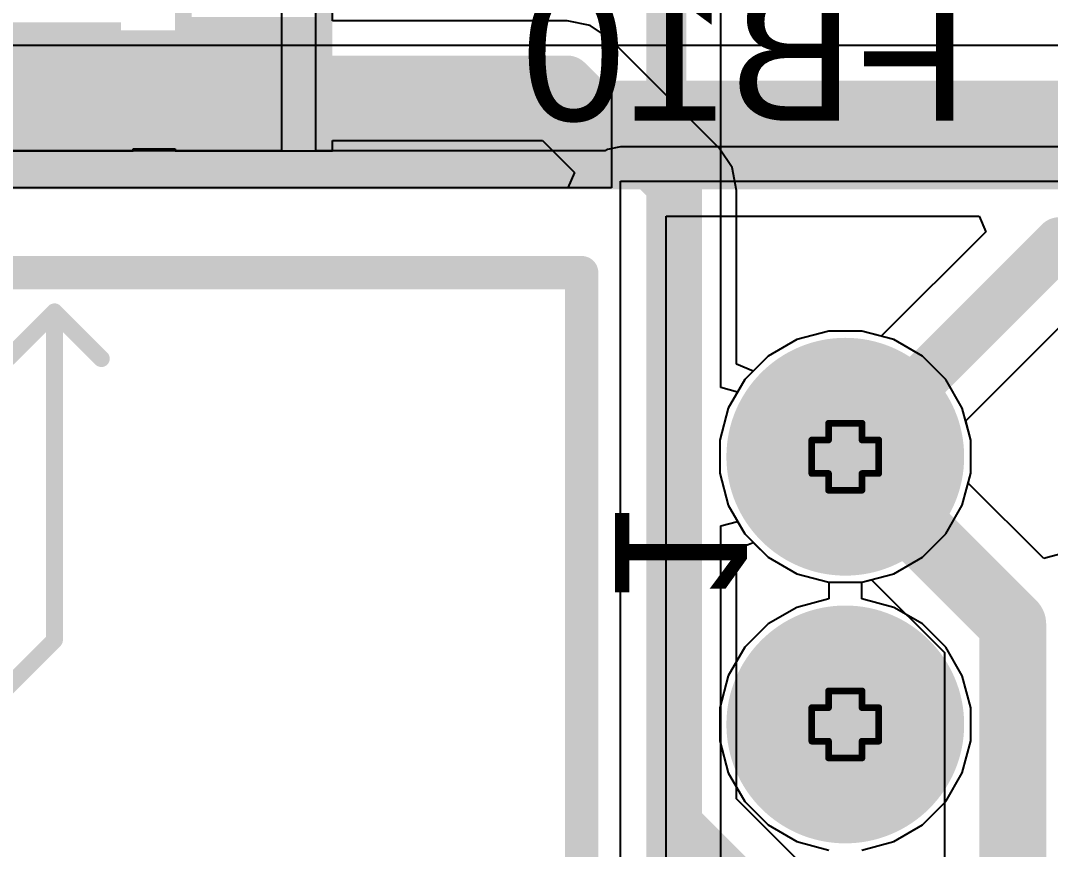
# Model space of a CAD drawing. Header units: inches. Extents: x -2.7 to 10.9, y -2.9 to 7.4.
# Drawn here: x -0.3391 to -0.0316, y -0.4615 to -0.2141 of the extents above; entities that cross this region are included whole.
import ezdxf

# ---------------------------------------------------------------- set-up
doc = ezdxf.new("R2010")
doc.units = ezdxf.units.IN
doc.header["$MEASUREMENT"] = 0
for name, color, linetype in [('Board Outline', 216, 'Continuous'), ('Bottom Layer', 5, 'Continuous'), ('Bottom Overlay', 54, 'Continuous'), ('Bottom Solder', 6, 'Continuous'), ('Drill Drawing', 1, 'Continuous'), ('Layer 2', 16, 'Continuous'), ('Layer 3', 76, 'Continuous'), ('Mechanical 13', 56, 'Continuous'), ('Multi-Layer', 9, 'Continuous'), ('Pad Holes', 156, 'Continuous'), ('Top Layer', 1, 'Continuous'), ('Top Overlay', 2, 'Continuous'), ('Top Paste', 8, 'Continuous'), ('Top Solder', 216, 'Continuous')]:
    doc.layers.add(name, color=color, linetype=linetype)
doc.styles.add('Arial', font='', dxfattribs={"height": 0.2})
doc.styles.get('Arial').set_extended_font_data('Arial')

# ---------------------------------------------------------------- blocks, each defined once
blk = doc.blocks.new('HR915302AE_B_29')
at = {"layer": 'Bottom Layer'}
h = blk.add_hatch(color=5, dxfattribs=at)
edge = h.paths.add_edge_path()
edge.add_arc((0.1998, -0.29114), 0.0315, 0, 360)
h = blk.add_hatch(color=5, dxfattribs=at)
edge = h.paths.add_edge_path()
edge.add_arc((0.27972, -0.29114), 0.0315, 0, 360)
at = {"layer": 'Bottom Solder'}
h = blk.add_hatch(color=6, dxfattribs=at)
edge = h.paths.add_edge_path()
edge.add_arc((0.1998, -0.29114), 0.0355, 0, 360)
h = blk.add_hatch(color=6, dxfattribs=at)
edge = h.paths.add_edge_path()
edge.add_arc((0.27972, -0.29114), 0.0355, 0, 360)
at = {"layer": 'Layer 2'}
h = blk.add_hatch(color=16, dxfattribs=at)
edge = h.paths.add_edge_path()
edge.add_arc((0.1998, -0.29114), 0.0315, 0, 360)
h = blk.add_hatch(color=16, dxfattribs=at)
edge = h.paths.add_edge_path()
edge.add_arc((0.27972, -0.29114), 0.0315, 0, 360)
at = {"layer": 'Layer 3'}
h = blk.add_hatch(color=76, dxfattribs=at)
edge = h.paths.add_edge_path()
edge.add_arc((0.1998, -0.29114), 0.0315, 0, 360)
h = blk.add_hatch(color=76, dxfattribs=at)
edge = h.paths.add_edge_path()
edge.add_arc((0.27972, -0.29114), 0.0315, 0, 360)
at = {"layer": 'Multi-Layer'}
h = blk.add_hatch(color=9, dxfattribs=at)
edge = h.paths.add_edge_path()
edge.add_arc((0.1998, -0.29114), 0.0315, 0, 360)
h = blk.add_hatch(color=9, dxfattribs=at)
edge = h.paths.add_edge_path()
edge.add_arc((0.27972, -0.29114), 0.0315, 0, 360)
at = {"layer": 'Pad Holes'}
h = blk.add_hatch(color=7, dxfattribs=at)
edge = h.paths.add_edge_path()
edge.add_arc((0.1998, -0.29114), 0.01811, 0, 360)
h = blk.add_hatch(color=7, dxfattribs=at)
edge = h.paths.add_edge_path()
edge.add_arc((0.27972, -0.29114), 0.01811, 0, 360)
at = {"layer": 'Top Layer'}
h = blk.add_hatch(color=1, dxfattribs=at)
edge = h.paths.add_edge_path()
edge.add_arc((0.1998, -0.29114), 0.0315, 0, 360)
h = blk.add_hatch(color=1, dxfattribs=at)
edge = h.paths.add_edge_path()
edge.add_arc((0.27972, -0.29114), 0.0315, 0, 360)
at = {"layer": 'Top Solder'}
h = blk.add_hatch(color=216, dxfattribs=at)
edge = h.paths.add_edge_path()
edge.add_arc((0.1998, -0.29114), 0.0355, 0, 360)
h = blk.add_hatch(color=216, dxfattribs=at)
edge = h.paths.add_edge_path()
edge.add_arc((0.27972, -0.29114), 0.0355, 0, 360)
at = {"layer": 'Bottom Overlay'}
blk.add_lwpolyline([(0.362, 0.024, 0.005, 0.005, 0), (0.362, -0.444, 0.005, 0.005, 0)], format="xyseb", dxfattribs=at)
at = {"layer": 'Mechanical 13'}
for points in [[(0.33465, 0.46265, 0.005, 0.005, 0), (0.33465, -0.2124, 0.005, 0.005, 0)], [(0.172, -0.002, 0.005, 0.005, 0), (0.225, -0.055, 0.005, 0.005, 0)], [(0.309, -0.041, 0.005, 0.005, 0), (0.323, -0.055, 0.005, 0.005, 0)], [(0.225, -0.055, 0.005, 0.005, 0), (0.323, -0.055, 0.005, 0.005, 0)], [(0.323, -0.055, 0.005, 0.005, 0), (0.309, -0.069, 0.005, 0.005, 0)], [(-0.33465, -0.2124, 0.005, 0.005, 0), (0.33465, -0.2124, 0.005, 0.005, 0)]]:
    blk.add_lwpolyline(points, format="xyseb", dxfattribs=at)
for points in [[(0.22375, -0.055, 0.0025, 0.0025, 1), (0.22625, -0.055, 0.0025, 0.0025, 1)], [(0.22375, -0.055, 0.0025, 0.0025, 1), (0.22625, -0.055, 0.0025, 0.0025, 1)], [(0.32175, -0.055, 0.0025, 0.0025, 1), (0.32425, -0.055, 0.0025, 0.0025, 1)], [(0.32175, -0.055, 0.0025, 0.0025, 1), (0.32425, -0.055, 0.0025, 0.0025, 1)], [(0.32175, -0.055, 0.0025, 0.0025, 1), (0.32425, -0.055, 0.0025, 0.0025, 1)], [(0.30775, -0.069, 0.0025, 0.0025, 1), (0.31025, -0.069, 0.0025, 0.0025, 1)], [(0.3334, -0.2124, 0.0025, 0.0025, 1), (0.3359, -0.2124, 0.0025, 0.0025, 1)], [(0.3334, -0.2124, 0.0025, 0.0025, 1), (0.3359, -0.2124, 0.0025, 0.0025, 1)]]:
    blk.add_lwpolyline(points, format="xyseb", close=True, dxfattribs=at)
at = {"layer": 'Bottom Overlay', "style": 'Arial', "text_generation_flag": 2}
blk.add_text('1', height=0.03937, rotation=180, dxfattribs=at).set_placement((0.235, -0.2224))
blk = doc.blocks.new('R___0603_169')
at = {"layer": 'Top Layer'}
for points in [[(-0.015, 0.0175), (-0.015, -0.0175), (-0.045, -0.0175), (-0.045, 0.0175)], [(0.045, 0.0175), (0.045, -0.0175), (0.015, -0.0175), (0.015, 0.0175)]]:
    blk.add_hatch(color=1, dxfattribs=at).paths.add_polyline_path(points)
at = {"layer": 'Top Paste'}
for points in [[(-0.015, 0.0175), (-0.015, -0.0175), (-0.045, -0.0175), (-0.045, 0.0175)], [(0.045, 0.0175), (0.045, -0.0175), (0.015, -0.0175), (0.015, 0.0175)]]:
    blk.add_hatch(color=8, dxfattribs=at).paths.add_polyline_path(points)
at = {"layer": 'Top Solder'}
for points in [[(-0.011, 0.0215), (-0.011, -0.0215), (-0.049, -0.0215), (-0.049, 0.0215)], [(0.049, 0.0215), (0.049, -0.0215), (0.011, -0.0215), (0.011, 0.0215)]]:
    blk.add_hatch(color=216, dxfattribs=at).paths.add_polyline_path(points)
at = {"layer": 'Top Overlay'}
for points in [[(-0.048, 0.021, 0.005, 0.005, 0), (-0.048, -0.021, 0.005, 0.005, 0)], [(-0.048, 0.021, 0.005, 0.005, 0), (0.048, 0.021, 0.005, 0.005, 0)], [(0.048, 0.021, 0.005, 0.005, 0), (0.048, -0.021, 0.005, 0.005, 0)], [(-0.048, -0.021, 0.005, 0.005, 0), (0.048, -0.021, 0.005, 0.005, 0)]]:
    blk.add_lwpolyline(points, format="xyseb", dxfattribs=at)
for points in [[(-0.04925, 0.021, 0.0025, 0.0025, 1), (-0.04675, 0.021, 0.0025, 0.0025, 1)], [(-0.04925, 0.021, 0.0025, 0.0025, 1), (-0.04675, 0.021, 0.0025, 0.0025, 1)], [(0.04675, 0.021, 0.0025, 0.0025, 1), (0.04925, 0.021, 0.0025, 0.0025, 1)], [(0.04675, 0.021, 0.0025, 0.0025, 1), (0.04925, 0.021, 0.0025, 0.0025, 1)], [(-0.04925, -0.021, 0.0025, 0.0025, 1), (-0.04675, -0.021, 0.0025, 0.0025, 1)], [(-0.04925, -0.021, 0.0025, 0.0025, 1), (-0.04675, -0.021, 0.0025, 0.0025, 1)], [(0.04675, -0.021, 0.0025, 0.0025, 1), (0.04925, -0.021, 0.0025, 0.0025, 1)], [(0.04675, -0.021, 0.0025, 0.0025, 1), (0.04925, -0.021, 0.0025, 0.0025, 1)]]:
    blk.add_lwpolyline(points, format="xyseb", close=True, dxfattribs=at)
blk = doc.blocks.new('C___0603_291')
at = {"layer": 'Top Layer'}
for points in [[(-0.015, 0.0175), (-0.015, -0.0175), (-0.045, -0.0175), (-0.045, 0.0175)], [(0.045, 0.0175), (0.045, -0.0175), (0.015, -0.0175), (0.015, 0.0175)]]:
    blk.add_hatch(color=1, dxfattribs=at).paths.add_polyline_path(points)
at = {"layer": 'Top Paste'}
for points in [[(-0.015, 0.0175), (-0.015, -0.0175), (-0.045, -0.0175), (-0.045, 0.0175)], [(0.045, 0.0175), (0.045, -0.0175), (0.015, -0.0175), (0.015, 0.0175)]]:
    blk.add_hatch(color=8, dxfattribs=at).paths.add_polyline_path(points)
at = {"layer": 'Top Solder'}
for points in [[(-0.01264, 0.01986), (-0.01264, -0.01986), (-0.04736, -0.01986), (-0.04736, 0.01986)], [(0.04736, 0.01986), (0.04736, -0.01986), (0.01264, -0.01986), (0.01264, 0.01986)]]:
    blk.add_hatch(color=216, dxfattribs=at).paths.add_polyline_path(points)
at = {"layer": 'Top Overlay'}
for points in [[(-0.049, 0.021, 0.005, 0.005, 0), (-0.018, 0.021, 0.005, 0.005, 0)], [(-0.049, 0.021, 0.005, 0.005, 0), (-0.049, -0.021, 0.005, 0.005, 0)], [(0.018, 0.021, 0.005, 0.005, 0), (0.049, 0.021, 0.005, 0.005, 0)], [(0.049, 0.021, 0.005, 0.005, 0), (0.049, -0.021, 0.005, 0.005, 0)], [(-0.049, -0.021, 0.005, 0.005, 0), (-0.018, -0.021, 0.005, 0.005, 0)], [(0.018, -0.021, 0.005, 0.005, 0), (0.049, -0.021, 0.005, 0.005, 0)]]:
    blk.add_lwpolyline(points, format="xyseb", dxfattribs=at)
for points in [[(-0.05025, 0.021, 0.0025, 0.0025, 1), (-0.04775, 0.021, 0.0025, 0.0025, 1)], [(-0.05025, 0.021, 0.0025, 0.0025, 1), (-0.04775, 0.021, 0.0025, 0.0025, 1)], [(-0.01925, 0.021, 0.0025, 0.0025, 1), (-0.01675, 0.021, 0.0025, 0.0025, 1)], [(0.01675, 0.021, 0.0025, 0.0025, 1), (0.01925, 0.021, 0.0025, 0.0025, 1)], [(0.04775, 0.021, 0.0025, 0.0025, 1), (0.05025, 0.021, 0.0025, 0.0025, 1)], [(0.04775, 0.021, 0.0025, 0.0025, 1), (0.05025, 0.021, 0.0025, 0.0025, 1)], [(-0.05025, -0.021, 0.0025, 0.0025, 1), (-0.04775, -0.021, 0.0025, 0.0025, 1)], [(-0.05025, -0.021, 0.0025, 0.0025, 1), (-0.04775, -0.021, 0.0025, 0.0025, 1)], [(-0.01925, -0.021, 0.0025, 0.0025, 1), (-0.01675, -0.021, 0.0025, 0.0025, 1)], [(0.01675, -0.021, 0.0025, 0.0025, 1), (0.01925, -0.021, 0.0025, 0.0025, 1)], [(0.04775, -0.021, 0.0025, 0.0025, 1), (0.05025, -0.021, 0.0025, 0.0025, 1)], [(0.04775, -0.021, 0.0025, 0.0025, 1), (0.05025, -0.021, 0.0025, 0.0025, 1)]]:
    blk.add_lwpolyline(points, format="xyseb", close=True, dxfattribs=at)

msp = doc.modelspace()

# ---------------------------------------------------------------- hatches: boundary and pattern name
at = {"layer": 'Top Layer'}
msp.add_hatch(color=1, dxfattribs=at).paths.add_polyline_path([(-0.3465, -0.247), (-0.25172, -0.247), (-0.25172, -0.217), (-0.3465, -0.217)])

# ---------------------------------------------------------------- linework, layer by layer
at = {"layer": 'Board Outline'}
for points in [[(2.84412, -0.24125, 0.005, 0.005, -0.741893), (-2.49969, -1.37795, 0.005, 0.005, 0)], [(-0.84615, -0.28935, 0.01, 0.01, 0), (-0.1716, -0.28935, 0.01, 0.01, 0)], [(-0.1716, -0.95865, 0.01, 0.01, 0), (-0.1716, -0.28935, 0.01, 0.01, 0)]]:
    msp.add_lwpolyline(points, format="xyseb", dxfattribs=at)
msp.add_lwpolyline([(-0.1741, -0.28935, 0.005, 0.005, 1), (-0.1691, -0.28935, 0.005, 0.005, 1)], format="xyseb", close=True, dxfattribs=at)
msp.add_lwpolyline([(-0.1741, -0.28935, 0.005, 0.005, 1), (-0.1691, -0.28935, 0.005, 0.005, 1)], format="xyseb", close=True, dxfattribs=at)
at = {"layer": 'Bottom Layer'}
for p, q in [((0.05648, -0.22151), (-0.41481, -0.22151)), ((-0.14632, -0.77365), (-0.14632, -0.27249)), ((-0.14632, -0.27249), (-0.05284, -0.27249)), ((-0.05284, -0.27249), (-0.05093, -0.27711)), ((-0.05093, -0.27711), (-0.08214, -0.30833)), ((-0.05691, -0.33356), (-0.02144, -0.29809)), ((-0.09779, -0.30678), (-0.10733, -0.30933)), ((-0.08792, -0.30678), (-0.09779, -0.30678)), ((-0.08214, -0.30833), (-0.08792, -0.30678)), ((-0.10733, -0.30933), (-0.11588, -0.31427)), ((-0.11588, -0.31427), (-0.12286, -0.32125)), ((-0.12286, -0.32125), (-0.1278, -0.3298)), ((-0.1278, -0.3298), (-0.13035, -0.33934)), ((-0.05536, -0.33934), (-0.05691, -0.33356)), ((-0.13035, -0.33934), (-0.13035, -0.34921)), ((-0.05536, -0.34921), (-0.05536, -0.33934)), ((-0.13035, -0.34921), (-0.1278, -0.35875)), ((-0.05792, -0.35875), (-0.05536, -0.34921)), ((-0.1278, -0.35875), (-0.12286, -0.3673)), ((-0.06285, -0.3673), (-0.05792, -0.35875)), ((-0.12286, -0.3673), (-0.11588, -0.37428)), ((-0.06984, -0.37428), (-0.06285, -0.3673)), ((-0.11588, -0.37428), (-0.10733, -0.37922)), ((-0.07839, -0.37922), (-0.06984, -0.37428)), ((-0.10733, -0.37922), (-0.09779, -0.38177)), ((-0.08792, -0.38177), (-0.07839, -0.37922)), ((-0.09779, -0.38177), (-0.08792, -0.38177))]:
    msp.add_line(p, q, dxfattribs=at)
for points in [[(-0.4986, -0.247, 0.03, 0.03, 0), (0.05648, -0.247, 0.03, 0.03, 0)], [(-0.09286, -0.34428, 0.015, 0.015, 0), (-0.02883, -0.28025, 0.015, 0.015, 0)], [(-0.02883, -0.28025, 0.015, 0.015, 0), (0.04225, -0.28025, 0.015, 0.015, 0)], [(-0.09286, -0.34428, 0.015, 0.015, 0), (-0.09286, -0.33129, 0.015, 0.015, 0)]]:
    msp.add_lwpolyline(points, format="xyseb", dxfattribs=at)
for points in [[(-0.03258, -0.28025, 0.0075, 0.0075, 1), (-0.02508, -0.28025, 0.0075, 0.0075, 1)], [(-0.03258, -0.28025, 0.0075, 0.0075, 1), (-0.02508, -0.28025, 0.0075, 0.0075, 1)], [(-0.09661, -0.33129, 0.0075, 0.0075, 1), (-0.08911, -0.33129, 0.0075, 0.0075, 1)], [(-0.09661, -0.34428, 0.0075, 0.0075, 1), (-0.08911, -0.34428, 0.0075, 0.0075, 1)], [(-0.09661, -0.34428, 0.0075, 0.0075, 1), (-0.08911, -0.34428, 0.0075, 0.0075, 1)]]:
    msp.add_lwpolyline(points, format="xyseb", close=True, dxfattribs=at)
at = {"layer": 'Drill Drawing'}
for points in [[(-0.09786, -0.33928, 0.002, 0.002, 0), (-0.09786, -0.33428, 0.002, 0.002, 0)], [(-0.09786, -0.33428, 0.002, 0.002, 0), (-0.08786, -0.33428, 0.002, 0.002, 0)], [(-0.08786, -0.33928, 0.002, 0.002, 0), (-0.08786, -0.33428, 0.002, 0.002, 0)], [(-0.10286, -0.34928, 0.002, 0.002, 0), (-0.10286, -0.33928, 0.002, 0.002, 0)], [(-0.10286, -0.33928, 0.002, 0.002, 0), (-0.09786, -0.33928, 0.002, 0.002, 0)], [(-0.08786, -0.33928, 0.002, 0.002, 0), (-0.08286, -0.33928, 0.002, 0.002, 0)], [(-0.08286, -0.34928, 0.002, 0.002, 0), (-0.08286, -0.33928, 0.002, 0.002, 0)], [(-0.10286, -0.34928, 0.002, 0.002, 0), (-0.09786, -0.34928, 0.002, 0.002, 0)], [(-0.09786, -0.35428, 0.002, 0.002, 0), (-0.09786, -0.34928, 0.002, 0.002, 0)], [(-0.08786, -0.34928, 0.002, 0.002, 0), (-0.08286, -0.34928, 0.002, 0.002, 0)], [(-0.08786, -0.35428, 0.002, 0.002, 0), (-0.08786, -0.34928, 0.002, 0.002, 0)], [(-0.09786, -0.35428, 0.002, 0.002, 0), (-0.08786, -0.35428, 0.002, 0.002, 0)], [(-0.09786, -0.4192, 0.002, 0.002, 0), (-0.09786, -0.4142, 0.002, 0.002, 0)], [(-0.09786, -0.4142, 0.002, 0.002, 0), (-0.08786, -0.4142, 0.002, 0.002, 0)], [(-0.08786, -0.4192, 0.002, 0.002, 0), (-0.08786, -0.4142, 0.002, 0.002, 0)], [(-0.10286, -0.4292, 0.002, 0.002, 0), (-0.10286, -0.4192, 0.002, 0.002, 0)], [(-0.10286, -0.4192, 0.002, 0.002, 0), (-0.09786, -0.4192, 0.002, 0.002, 0)], [(-0.08786, -0.4192, 0.002, 0.002, 0), (-0.08286, -0.4192, 0.002, 0.002, 0)], [(-0.08286, -0.4292, 0.002, 0.002, 0), (-0.08286, -0.4192, 0.002, 0.002, 0)], [(-0.10286, -0.4292, 0.002, 0.002, 0), (-0.09786, -0.4292, 0.002, 0.002, 0)], [(-0.09786, -0.4342, 0.002, 0.002, 0), (-0.09786, -0.4292, 0.002, 0.002, 0)], [(-0.08786, -0.4292, 0.002, 0.002, 0), (-0.08286, -0.4292, 0.002, 0.002, 0)], [(-0.08786, -0.4342, 0.002, 0.002, 0), (-0.08786, -0.4292, 0.002, 0.002, 0)], [(-0.09786, -0.4342, 0.002, 0.002, 0), (-0.08786, -0.4342, 0.002, 0.002, 0)]]:
    msp.add_lwpolyline(points, format="xyseb", dxfattribs=at)
for points in [[(-0.09836, -0.33428, 0.001, 0.001, 1), (-0.09736, -0.33428, 0.001, 0.001, 1)], [(-0.09836, -0.33428, 0.001, 0.001, 1), (-0.09736, -0.33428, 0.001, 0.001, 1)], [(-0.08836, -0.33428, 0.001, 0.001, 1), (-0.08736, -0.33428, 0.001, 0.001, 1)], [(-0.08836, -0.33428, 0.001, 0.001, 1), (-0.08736, -0.33428, 0.001, 0.001, 1)], [(-0.10336, -0.33928, 0.001, 0.001, 1), (-0.10236, -0.33928, 0.001, 0.001, 1)], [(-0.10336, -0.33928, 0.001, 0.001, 1), (-0.10236, -0.33928, 0.001, 0.001, 1)], [(-0.09836, -0.33928, 0.001, 0.001, 1), (-0.09736, -0.33928, 0.001, 0.001, 1)], [(-0.09836, -0.33928, 0.001, 0.001, 1), (-0.09736, -0.33928, 0.001, 0.001, 1)], [(-0.08836, -0.33928, 0.001, 0.001, 1), (-0.08736, -0.33928, 0.001, 0.001, 1)], [(-0.08836, -0.33928, 0.001, 0.001, 1), (-0.08736, -0.33928, 0.001, 0.001, 1)], [(-0.08336, -0.33928, 0.001, 0.001, 1), (-0.08236, -0.33928, 0.001, 0.001, 1)], [(-0.08336, -0.33928, 0.001, 0.001, 1), (-0.08236, -0.33928, 0.001, 0.001, 1)], [(-0.10336, -0.34928, 0.001, 0.001, 1), (-0.10236, -0.34928, 0.001, 0.001, 1)], [(-0.10336, -0.34928, 0.001, 0.001, 1), (-0.10236, -0.34928, 0.001, 0.001, 1)], [(-0.09836, -0.34928, 0.001, 0.001, 1), (-0.09736, -0.34928, 0.001, 0.001, 1)], [(-0.09836, -0.34928, 0.001, 0.001, 1), (-0.09736, -0.34928, 0.001, 0.001, 1)], [(-0.08836, -0.34928, 0.001, 0.001, 1), (-0.08736, -0.34928, 0.001, 0.001, 1)], [(-0.08836, -0.34928, 0.001, 0.001, 1), (-0.08736, -0.34928, 0.001, 0.001, 1)], [(-0.08336, -0.34928, 0.001, 0.001, 1), (-0.08236, -0.34928, 0.001, 0.001, 1)], [(-0.08336, -0.34928, 0.001, 0.001, 1), (-0.08236, -0.34928, 0.001, 0.001, 1)], [(-0.09836, -0.35428, 0.001, 0.001, 1), (-0.09736, -0.35428, 0.001, 0.001, 1)], [(-0.09836, -0.35428, 0.001, 0.001, 1), (-0.09736, -0.35428, 0.001, 0.001, 1)], [(-0.08836, -0.35428, 0.001, 0.001, 1), (-0.08736, -0.35428, 0.001, 0.001, 1)], [(-0.08836, -0.35428, 0.001, 0.001, 1), (-0.08736, -0.35428, 0.001, 0.001, 1)], [(-0.09836, -0.4142, 0.001, 0.001, 1), (-0.09736, -0.4142, 0.001, 0.001, 1)], [(-0.09836, -0.4142, 0.001, 0.001, 1), (-0.09736, -0.4142, 0.001, 0.001, 1)], [(-0.08836, -0.4142, 0.001, 0.001, 1), (-0.08736, -0.4142, 0.001, 0.001, 1)], [(-0.08836, -0.4142, 0.001, 0.001, 1), (-0.08736, -0.4142, 0.001, 0.001, 1)], [(-0.10336, -0.4192, 0.001, 0.001, 1), (-0.10236, -0.4192, 0.001, 0.001, 1)], [(-0.10336, -0.4192, 0.001, 0.001, 1), (-0.10236, -0.4192, 0.001, 0.001, 1)], [(-0.09836, -0.4192, 0.001, 0.001, 1), (-0.09736, -0.4192, 0.001, 0.001, 1)], [(-0.09836, -0.4192, 0.001, 0.001, 1), (-0.09736, -0.4192, 0.001, 0.001, 1)], [(-0.08836, -0.4192, 0.001, 0.001, 1), (-0.08736, -0.4192, 0.001, 0.001, 1)], [(-0.08836, -0.4192, 0.001, 0.001, 1), (-0.08736, -0.4192, 0.001, 0.001, 1)], [(-0.08336, -0.4192, 0.001, 0.001, 1), (-0.08236, -0.4192, 0.001, 0.001, 1)], [(-0.08336, -0.4192, 0.001, 0.001, 1), (-0.08236, -0.4192, 0.001, 0.001, 1)], [(-0.10336, -0.4292, 0.001, 0.001, 1), (-0.10236, -0.4292, 0.001, 0.001, 1)], [(-0.10336, -0.4292, 0.001, 0.001, 1), (-0.10236, -0.4292, 0.001, 0.001, 1)], [(-0.09836, -0.4292, 0.001, 0.001, 1), (-0.09736, -0.4292, 0.001, 0.001, 1)], [(-0.09836, -0.4292, 0.001, 0.001, 1), (-0.09736, -0.4292, 0.001, 0.001, 1)], [(-0.08836, -0.4292, 0.001, 0.001, 1), (-0.08736, -0.4292, 0.001, 0.001, 1)], [(-0.08836, -0.4292, 0.001, 0.001, 1), (-0.08736, -0.4292, 0.001, 0.001, 1)], [(-0.08336, -0.4292, 0.001, 0.001, 1), (-0.08236, -0.4292, 0.001, 0.001, 1)], [(-0.08336, -0.4292, 0.001, 0.001, 1), (-0.08236, -0.4292, 0.001, 0.001, 1)], [(-0.09836, -0.4342, 0.001, 0.001, 1), (-0.09736, -0.4342, 0.001, 0.001, 1)], [(-0.09836, -0.4342, 0.001, 0.001, 1), (-0.09736, -0.4342, 0.001, 0.001, 1)], [(-0.08836, -0.4342, 0.001, 0.001, 1), (-0.08736, -0.4342, 0.001, 0.001, 1)], [(-0.08836, -0.4342, 0.001, 0.001, 1), (-0.08736, -0.4342, 0.001, 0.001, 1)]]:
    msp.add_lwpolyline(points, format="xyseb", close=True, dxfattribs=at)
at = {"layer": 'Layer 2'}
for p, q in [((-0.16263, 0.29499), (-0.16263, -0.264)), ((-0.13001, -0.32363), (-0.13001, 0.19726)), ((-0.16263, -0.264), (-0.41481, -0.264)), ((-0.09779, -0.30678), (-0.10733, -0.30933)), ((-0.08792, -0.30678), (-0.09779, -0.30678)), ((-0.07839, -0.30933), (-0.08792, -0.30678)), ((-0.10733, -0.30933), (-0.11588, -0.31427)), ((-0.06984, -0.31427), (-0.07839, -0.30933)), ((-0.11588, -0.31427), (-0.12286, -0.32125)), ((-0.06285, -0.32125), (-0.06984, -0.31427)), ((-0.12286, -0.32125), (-0.12501, -0.32497)), ((-0.05792, -0.3298), (-0.06285, -0.32125)), ((-0.12501, -0.32497), (-0.13001, -0.32363)), ((-0.05536, -0.33934), (-0.05792, -0.3298)), ((-0.05536, -0.34921), (-0.05536, -0.33934)), ((-0.05792, -0.35875), (-0.05536, -0.34921)), ((-0.06285, -0.3673), (-0.05792, -0.35875)), ((-0.13001, -0.36492), (-0.12501, -0.36358)), ((-0.13001, -0.48347), (-0.13001, -0.36492)), ((-0.12501, -0.36358), (-0.12286, -0.3673)), ((-0.12286, -0.3673), (-0.11588, -0.37428)), ((-0.06984, -0.37428), (-0.06285, -0.3673)), ((-0.11588, -0.37428), (-0.10733, -0.37922)), ((-0.07839, -0.37922), (-0.06984, -0.37428)), ((-0.10733, -0.37922), (-0.09779, -0.38177)), ((-0.08792, -0.38177), (-0.07839, -0.37922)), ((-0.09779, -0.38177), (-0.08792, -0.38177))]:
    msp.add_line(p, q, dxfattribs=at)
msp.add_lwpolyline([(-0.14632, -0.85026, 0.012, 0.012, 0), (-0.14632, 0.29499, 0.012, 0.012, 0)], format="xyseb", dxfattribs=at)
at = {"layer": 'Layer 3'}
for p, q in [((-0.2612, -0.1125), (-0.2612, -0.253)), ((-0.251, -0.253), (-0.251, -0.1125)), ((-0.16, -0.2518), (-0.1639, -0.25258)), ((0.14555, -0.2518), (-0.16, -0.2518)), ((-0.2612, -0.253), (-0.41481, -0.253)), ((-0.16453, -0.253), (-0.251, -0.253)), ((-0.1639, -0.25258), (-0.16453, -0.253)), ((-0.16, -0.78211), (-0.16, -0.262)), ((-0.16, -0.262), (0.14555, -0.262)), ((-0.09779, -0.30678), (-0.10733, -0.30933)), ((-0.08792, -0.30678), (-0.09779, -0.30678)), ((-0.07839, -0.30933), (-0.08792, -0.30678)), ((-0.10733, -0.30933), (-0.11588, -0.31427)), ((-0.06984, -0.31427), (-0.07839, -0.30933)), ((-0.11588, -0.31427), (-0.12286, -0.32125)), ((-0.06285, -0.32125), (-0.06984, -0.31427)), ((-0.12286, -0.32125), (-0.1278, -0.3298)), ((-0.05792, -0.3298), (-0.06285, -0.32125)), ((-0.1278, -0.3298), (-0.13035, -0.33934)), ((-0.05536, -0.33934), (-0.05792, -0.3298)), ((-0.13035, -0.33934), (-0.13035, -0.34921)), ((-0.05536, -0.34921), (-0.05536, -0.33934)), ((-0.13035, -0.34921), (-0.1278, -0.35875)), ((-0.05792, -0.35875), (-0.05536, -0.34921)), ((-0.1278, -0.35875), (-0.12286, -0.3673)), ((-0.06285, -0.3673), (-0.05792, -0.35875)), ((-0.12286, -0.3673), (-0.11588, -0.37428)), ((-0.06984, -0.37428), (-0.06285, -0.3673)), ((-0.11588, -0.37428), (-0.10733, -0.37922)), ((-0.07839, -0.37922), (-0.06984, -0.37428)), ((-0.10733, -0.37922), (-0.09779, -0.38177)), ((-0.08792, -0.38177), (-0.07839, -0.37922)), ((-0.09779, -0.38177), (-0.09779, -0.3867)), ((-0.08792, -0.3867), (-0.08792, -0.38177)), ((-0.09779, -0.3867), (-0.10733, -0.38926)), ((-0.07839, -0.38926), (-0.08792, -0.3867)), ((-0.10733, -0.38926), (-0.11588, -0.39419)), ((-0.06984, -0.39419), (-0.07839, -0.38926)), ((-0.11588, -0.39419), (-0.12286, -0.40117)), ((-0.06285, -0.40117), (-0.06984, -0.39419)), ((-0.12286, -0.40117), (-0.1278, -0.40972)), ((-0.05792, -0.40972), (-0.06285, -0.40117)), ((-0.1278, -0.40972), (-0.13035, -0.41926)), ((-0.05536, -0.41926), (-0.05792, -0.40972)), ((-0.13035, -0.41926), (-0.13035, -0.42913)), ((-0.05536, -0.42913), (-0.05536, -0.41926)), ((-0.13035, -0.42913), (-0.1278, -0.43867)), ((-0.05792, -0.43867), (-0.05536, -0.42913)), ((-0.1278, -0.43867), (-0.12286, -0.44722)), ((-0.06285, -0.44722), (-0.05792, -0.43867)), ((-0.12286, -0.44722), (-0.11588, -0.4542)), ((-0.06984, -0.4542), (-0.06285, -0.44722)), ((-0.11588, -0.4542), (-0.10733, -0.45914)), ((-0.07839, -0.45914), (-0.06984, -0.4542)), ((-0.10733, -0.45914), (-0.09779, -0.46169)), ((-0.08792, -0.46169), (-0.07839, -0.45914))]:
    msp.add_line(p, q, dxfattribs=at)
at = {"layer": 'Top Layer'}
for p, q in [((-0.246, -0.21416), (-0.246, -0.211)), ((-0.17591, -0.21416), (-0.246, -0.21416)), ((-0.16908, -0.21552), (-0.17591, -0.21416)), ((-0.16329, -0.21938), (-0.16908, -0.21552)), ((-0.13054, -0.25213), (-0.16329, -0.21938)), ((-0.246, -0.253), (-0.246, -0.24984)), ((-0.246, -0.24984), (-0.1833, -0.24984)), ((-0.1833, -0.24984), (-0.17376, -0.25938)), ((-0.12667, -0.25792), (-0.13054, -0.25213)), ((-0.13054, -0.25213), (-0.13054, -0.25213)), ((-0.3525, -0.253), (-0.3055, -0.253)), ((-0.3055, -0.253), (-0.3055, -0.25241)), ((-0.3055, -0.25241), (-0.293, -0.25241)), ((-0.293, -0.25241), (-0.293, -0.253)), ((-0.293, -0.253), (-0.246, -0.253)), ((-0.12532, -0.26475), (-0.12667, -0.25792)), ((-0.17376, -0.25938), (-0.17568, -0.264)), ((-0.17568, -0.264), (-0.41481, -0.264)), ((-0.12532, -0.31663), (-0.12532, -0.26475)), ((-0.09779, -0.30678), (-0.10733, -0.30933)), ((-0.08792, -0.30678), (-0.09779, -0.30678)), ((-0.07839, -0.30933), (-0.08792, -0.30678)), ((-0.10733, -0.30933), (-0.11588, -0.31427)), ((-0.06984, -0.31427), (-0.07839, -0.30933)), ((-0.12032, -0.31871), (-0.12532, -0.31663)), ((-0.11588, -0.31427), (-0.12032, -0.31871)), ((-0.06285, -0.32125), (-0.06984, -0.31427)), ((-0.05792, -0.3298), (-0.06285, -0.32125)), ((-0.05536, -0.33934), (-0.05792, -0.3298)), ((-0.05536, -0.34921), (-0.05536, -0.33934)), ((-0.05615, -0.35215), (-0.05536, -0.34921)), ((-0.0336, -0.37469), (-0.05615, -0.35215)), ((-0.12532, -0.37192), (-0.12032, -0.36985)), ((-0.12532, -0.44643), (-0.12532, -0.37192)), ((-0.12032, -0.36985), (-0.11588, -0.37428)), ((-0.11588, -0.37428), (-0.10733, -0.37922)), ((-0.02877, -0.3734), (-0.0336, -0.37469)), ((-0.10733, -0.37922), (-0.09779, -0.38177)), ((-0.08792, -0.38177), (-0.08499, -0.38099)), ((-0.08499, -0.38099), (-0.06325, -0.40272)), ((-0.09779, -0.38177), (-0.08792, -0.38177)), ((-0.06325, -0.40272), (-0.06325, -0.47417)), ((-0.10357, -0.46817), (-0.12532, -0.44643))]:
    msp.add_line(p, q, dxfattribs=at)
for points in [[(-0.287, -0.232, 0.015, 0.015, 0), (-0.2695, -0.232, 0.015, 0.015, 0)], [(-0.2695, -0.232, 0.015, 0.015, 0), (-0.22948, -0.232, 0.015, 0.015, 0)], [(-0.22948, -0.232, 0.015, 0.015, 0), (-0.17591, -0.232, 0.015, 0.015, 0)], [(-0.17591, -0.232, 0.015, 0.015, 0), (-0.14316, -0.26475, 0.015, 0.015, 0)], [(-0.14316, -0.45382, 0.015, 0.015, 0), (-0.14316, -0.26475, 0.015, 0.015, 0)], [(-0.09286, -0.34428, 0.02, 0.02, 0), (-0.04286, -0.39428, 0.02, 0.02, 0)], [(-0.04286, -0.81376, 0.02, 0.02, 0), (-0.04286, -0.39428, 0.02, 0.02, 0)], [(-0.14316, -0.45382, 0.015, 0.015, 0), (-0.09286, -0.50412, 0.015, 0.015, 0)]]:
    msp.add_lwpolyline(points, format="xyseb", dxfattribs=at)
for points in [[(-0.29075, -0.232, 0.0075, 0.0075, 1), (-0.28325, -0.232, 0.0075, 0.0075, 1)], [(-0.27325, -0.232, 0.0075, 0.0075, 1), (-0.26575, -0.232, 0.0075, 0.0075, 1)], [(-0.27325, -0.232, 0.0075, 0.0075, 1), (-0.26575, -0.232, 0.0075, 0.0075, 1)], [(-0.23323, -0.232, 0.0075, 0.0075, 1), (-0.22573, -0.232, 0.0075, 0.0075, 1)], [(-0.23323, -0.232, 0.0075, 0.0075, 1), (-0.22573, -0.232, 0.0075, 0.0075, 1)], [(-0.17966, -0.232, 0.0075, 0.0075, 1), (-0.17216, -0.232, 0.0075, 0.0075, 1)], [(-0.17966, -0.232, 0.0075, 0.0075, 1), (-0.17216, -0.232, 0.0075, 0.0075, 1)], [(-0.14691, -0.26475, 0.0075, 0.0075, 1), (-0.13941, -0.26475, 0.0075, 0.0075, 1)], [(-0.14691, -0.26475, 0.0075, 0.0075, 1), (-0.13941, -0.26475, 0.0075, 0.0075, 1)], [(-0.09786, -0.34428, 0.01, 0.01, 1), (-0.08786, -0.34428, 0.01, 0.01, 1)], [(-0.04786, -0.39428, 0.01, 0.01, 1), (-0.03786, -0.39428, 0.01, 0.01, 1)], [(-0.04786, -0.39428, 0.01, 0.01, 1), (-0.03786, -0.39428, 0.01, 0.01, 1)], [(-0.14691, -0.45382, 0.0075, 0.0075, 1), (-0.13941, -0.45382, 0.0075, 0.0075, 1)], [(-0.14691, -0.45382, 0.0075, 0.0075, 1), (-0.13941, -0.45382, 0.0075, 0.0075, 1)]]:
    msp.add_lwpolyline(points, format="xyseb", close=True, dxfattribs=at)

# ---------------------------------------------------------------- block references
at = {"rotation": 90}
for name, p in [('C___0603_291', (-0.329, -0.202)), ('R___0603_169', (-0.2695, -0.202)), ('HR915302AE_B_29', (-0.384, -0.624))]:
    msp.add_blockref(name, p, dxfattribs=at)

# ---------------------------------------------------------------- texts
at = {"layer": 'Bottom Overlay', "style": 'Arial', "text_generation_flag": 2}
msp.add_text('FB10', height=0.04, dxfattribs=at).set_placement((-0.05602, -0.24399))

doc.saveas('drawing.dxf')
